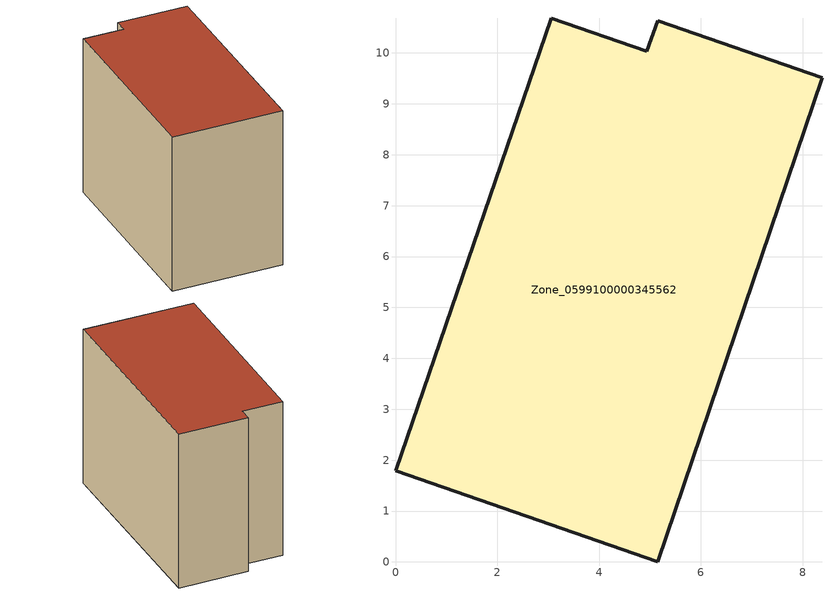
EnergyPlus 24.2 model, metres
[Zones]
Zone_0599100000345562
 floor ground (C_G): 5.15,0 0,1.79 3.06,10.69 4.94,10.03 5.15,10.63 8.38,9.51 z0
 wall outside (C_F): 5.15,10.63 4.94,10.03 3.06,10.69 0,1.79 5.15,0 8.38,9.51 5.15,10.63 z0:8.01
 roof outside (C_R): 5.15,0 8.38,9.51 5.15,10.63 4.94,10.03 3.06,10.69 0,1.79 z8.01
[BUILDING]
Pand.0599100000345562: North Axis=0; Terrain=City; Loads Convergence Tolerance Value=0.04; Temperature Convergence Tolerance Value=0.4; Solar Distribution=FullExterior; Maximum Number of Warmup Days=25; Minimum Number of Warmup Days=1
[Site:Location]
Rotterdam.The.Hague.AP_ZH_NLD Design_Conditions: Latitude=51.96; Longitude=4.45; Time Zone=1; Elevation=-4.5
[SITE:GROUNDTEMPERATURE:BUILDINGSURFACE]
18, 18, 18, 18, 18, 18, 18, 18, 18, 18, 18, 18
[MATERIAL] Thermal Absorptance=0.9; Solar Absorptance=0.7; Visible Absorptance=0.7
Name | Roughness | Thickness | Conductivity | Density | Specific Heat
G.TI.1992-2005 | MediumSmooth | 0.15 | 0.06 | 540 | 1210
F.TI.1992-2005 | Rough | 0.3 | 0.12 | 1920 | 840
R.TI.1992-2005 | MediumRough | 0.2 | 0.08 | 1500 | 1000
[CONSTRUCTION]
C_G: G.TI.1992-2005
C_F: F.TI.1992-2005
C_R: R.TI.1992-2005
[ZONE]
Zone_0599100000345562: Type=1; Multiplier=1; Ceiling Height=Autocalculate; Volume=Autocalculate; Floor Area=autocalculate; Part of Total Floor Area=Yes
[ZONEINFILTRATION:DESIGNFLOWRATE]
Infil_Zone_0599100000345562: Zone or ZoneList or Space or SpaceList=Zone_0599100000345562; Schedule=AlwaysOn; Design Flow Rate Calculation Method=Flow/Area; Flow Rate per Floor Area=0.0015; Constant Term Coefficient=1; Temperature Term Coefficient=0; Velocity Term Coefficient=0; Velocity Squared Term Coefficient=0
[HVACTEMPLATE:ZONE:IDEALLOADSAIRSYSTEM]
Zone_0599100000345562: Maximum Heating Supply Air Temperature=50; Minimum Cooling Supply Air Temperature=13; Maximum Heating Supply Air Humidity Ratio=0.0156; Minimum Cooling Supply Air Humidity Ratio=0.0077; Heating Limit=NoLimit; Cooling Limit=NoLimit; Dehumidification Control Type=ConstantSensibleHeatRatio; Cooling Sensible Heat Ratio=0.7; Dehumidification Setpoint=60; Humidification Control Type=None; Humidification Setpoint=30; Outdoor Air Method=None; Outdoor Air Flow Rate per Person=0.00944; Outdoor Air Flow Rate per Zone Floor Area=0; Outdoor Air Flow Rate per Zone=0; Demand Controlled Ventilation Type=None; Outdoor Air Economizer Type=NoEconomizer; Heat Recovery Type=None; Sensible Heat Recovery Effectiveness=0.7; Latent Heat Recovery Effectiveness=0.65
[ZONECONTROL:THERMOSTAT]
ThermostatControl_Zone_0599100000345562: Zone or ZoneList=Zone_0599100000345562; Control Type Schedule=DualSetpointControlType; Control 1=Thermostat_Zone_0599100000345562; Temperature Difference Between Cutout And Setpoint=0
[THERMOSTATSETPOINT:DUALSETPOINT]
Thermostat_Zone_0599100000345562: Heating Setpoint Temperature Schedule=HeatingSetpoint_Zone_0599100000345562; Cooling Setpoint Temperature Schedule=CoolingSetpoint_Zone_0599100000345562
[SCHEDULE:COMPACT]
HeatingSetpoint_Zone_0599100000345562: Through: 12/31, For: AllDays, Until: 24:00, 21
CoolingSetpoint_Zone_0599100000345562: Through: 12/31, For: AllDays, Until: 24:00, 24
DualSetpointControlType: Through: 12/31, For: AllDays, Until: 24:00, 4
AlwaysOn: Through: 12/31, For: AllDays, Until: 24:00, 1
